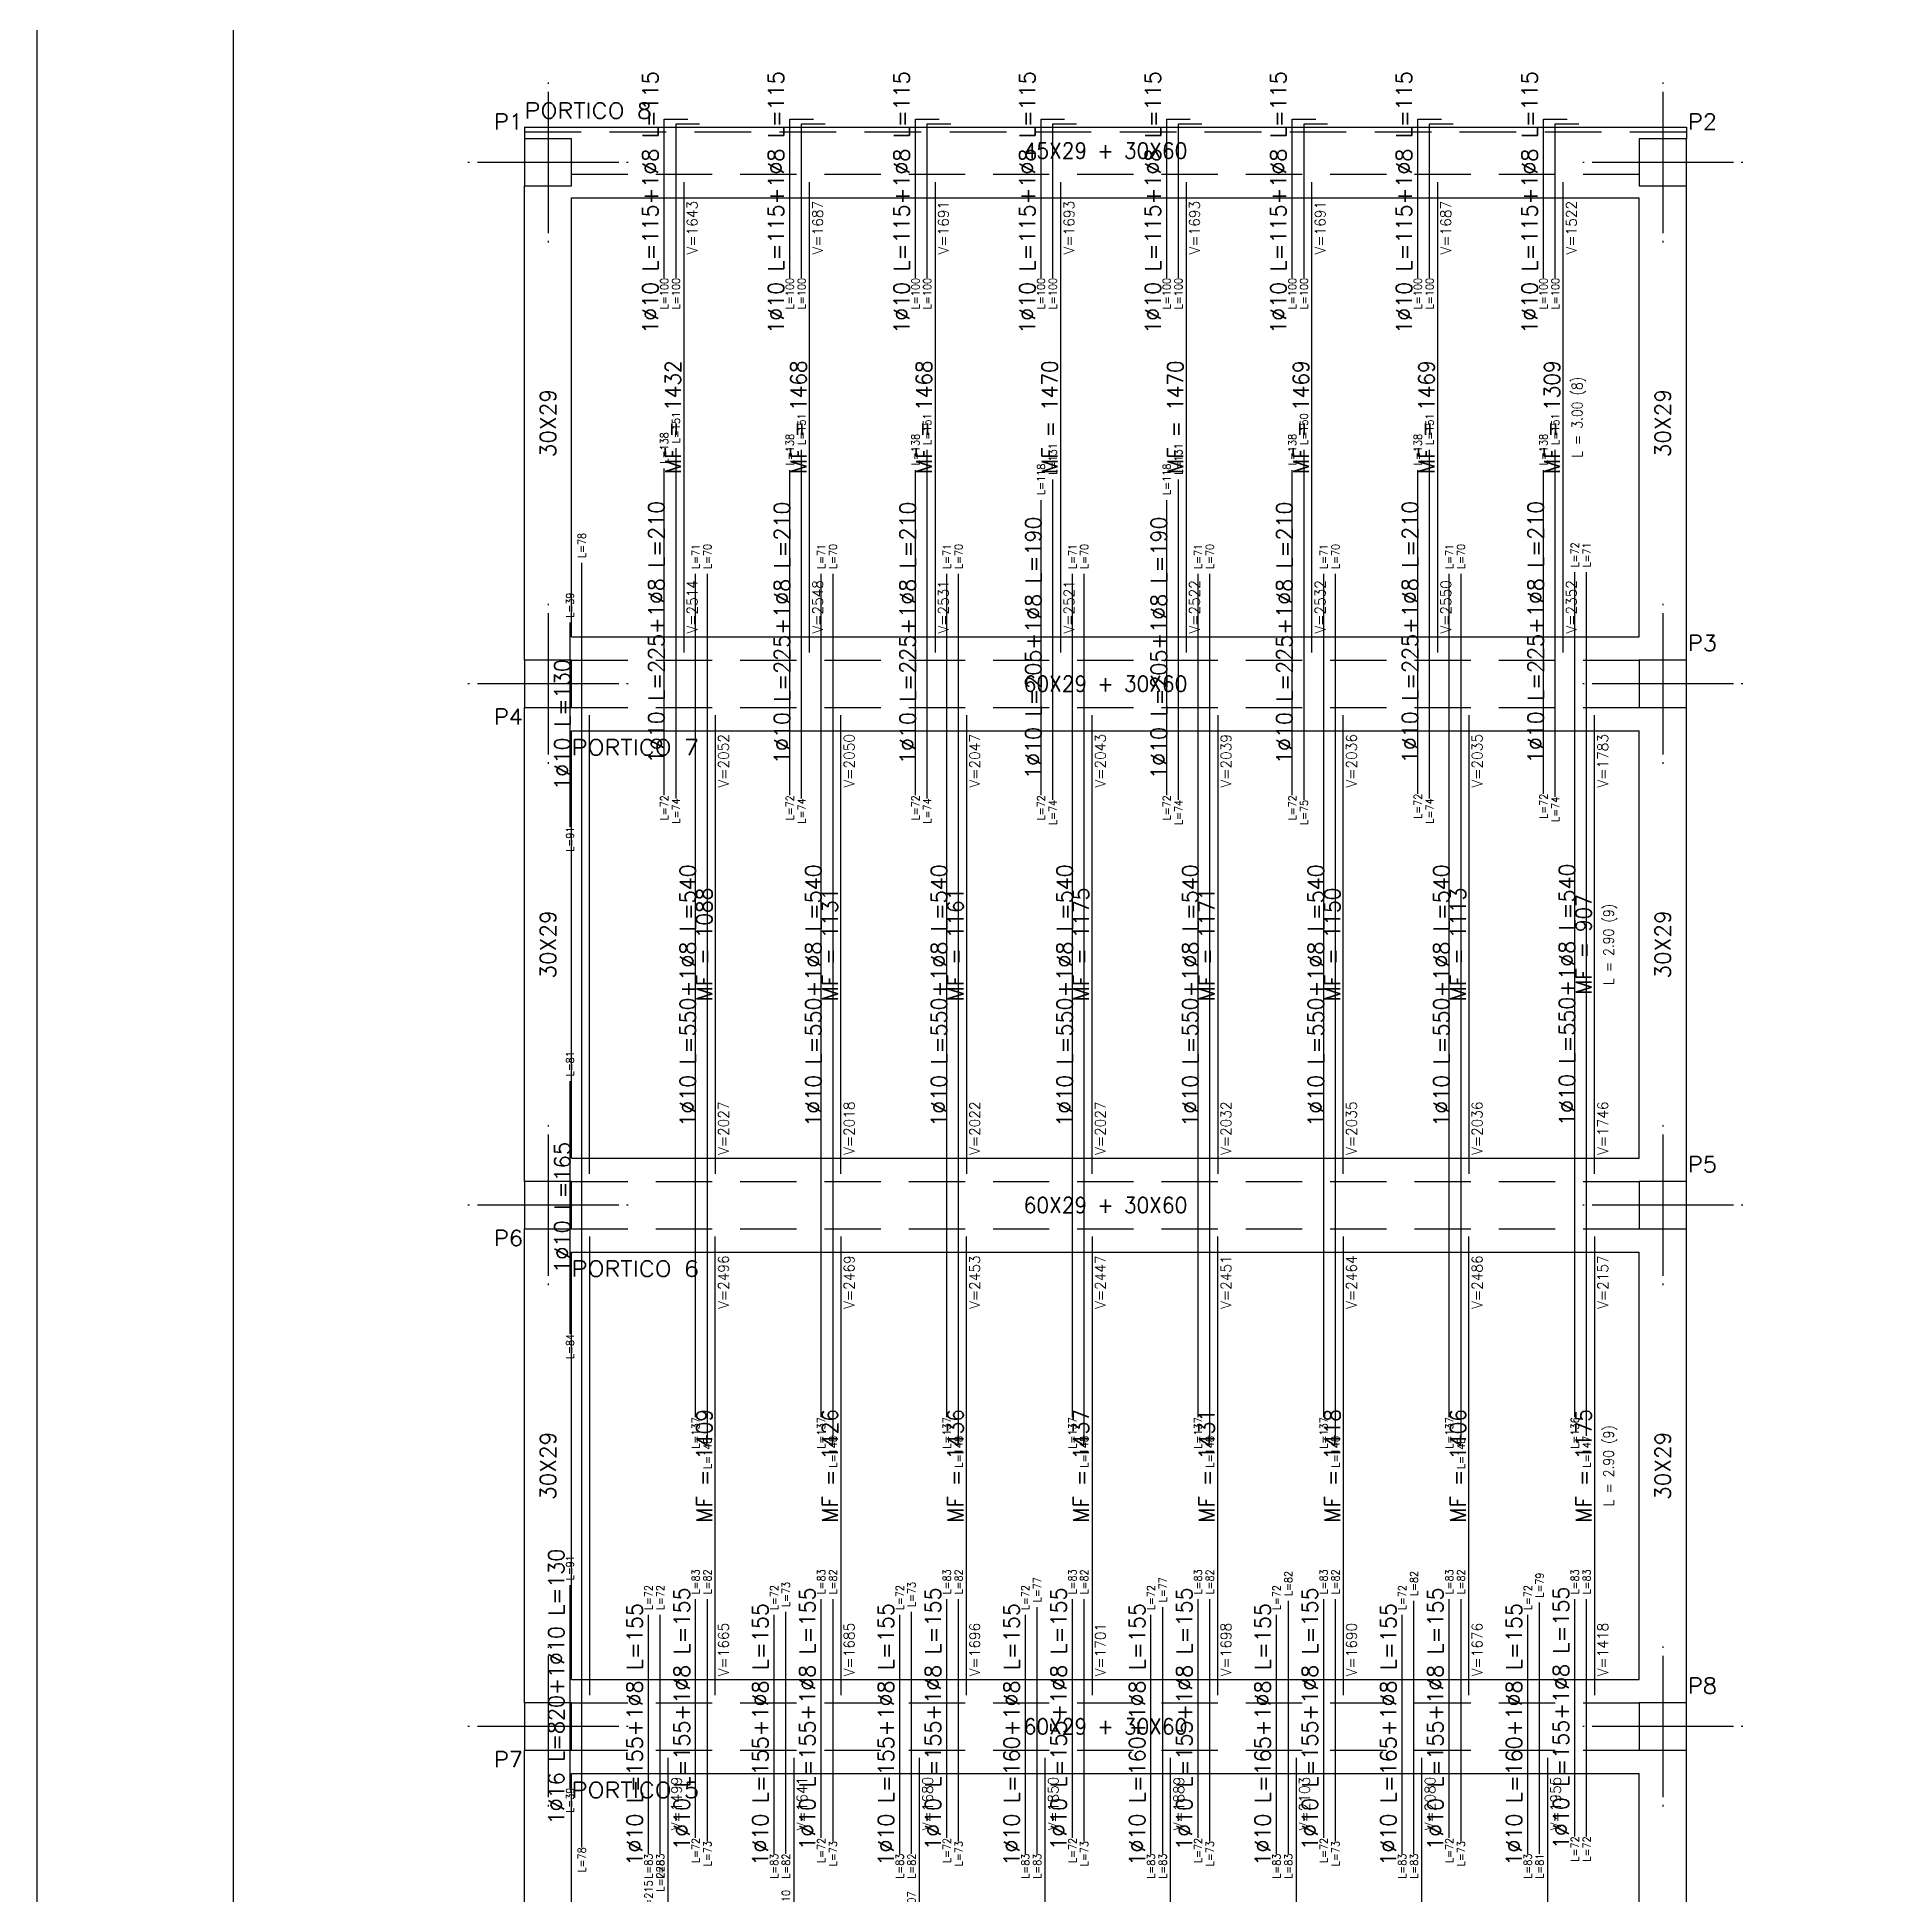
# Model space of a CAD drawing. Header units: millimetres. Extents: x 709.5 to 769, y 350.8 to 392.8.
# Drawn here: x 709.51 to 721.33, y 369.83 to 381.66 of the extents above; entities that cross this region are included whole.
import ezdxf
from ezdxf.enums import TextEntityAlignment as Align

# ---------------------------------------------------------------- set-up
doc = ezdxf.new("R2010")
doc.units = ezdxf.units.MM
doc.linetypes.add('CYPELINEA', pattern=[0])
for name, color, linetype in [('015', 1, 'Continuous'), ('07', 6, 'Continuous'), ('PA_NERV_UNI', 7, 'CYPELINEA'), ('PILAR_EJES', 1, 'CYPELINEA'), ('PILAR_RECT', 2, 'CYPELINEA'), ('PILAR_REF', 3, 'CYPELINEA'), ('UNI_BARRAS', 5, 'CYPELINEA'), ('UNI_CORTANTES', 3, 'CYPELINEA'), ('UNI_DIAM', 3, 'CYPELINEA'), ('UNI_LEXT', 3, 'CYPELINEA'), ('UNI_LONGIT', 3, 'CYPELINEA'), ('UNI_MOMENTOS', 3, 'CYPELINEA'), ('VIG_DIMEN', 3, 'CYPELINEA'), ('VIG_INT_DESC', 6, 'CYPELINEA'), ('VIG_REF_PORTICOS', 3, 'CYPELINEA'), ('VIGAS', 5, 'CYPELINEA')]:
    doc.layers.add(name, color=color, linetype=linetype)
doc.styles.get("Standard").update_dxf_attribs({"font": 'romans.shx'})

# ---------------------------------------------------------------- blocks, each defined once
blk = doc.blocks.new('A0H')
at = {"layer": '015'}
blk.add_lwpolyline([(-1179, -10), (-1179, 831), (10, 831), (10, -10)], close=True, dxfattribs=at)
at = {"layer": '07'}
blk.add_lwpolyline([(-1154, 0), (-1154, 821), (0, 821), (0, 0)], close=True, dxfattribs=at)

msp = doc.modelspace()

# ---------------------------------------------------------------- linework, layer by layer
at = {"layer": 'PA_NERV_UNI'}
for p, q in [((713.631, 380.736), (713.631, 377.741)), ((714.431, 377.741), (714.431, 380.736)), ((715.231, 380.736), (715.231, 377.741)), ((716.031, 377.741), (716.031, 380.736)), ((716.831, 380.736), (716.831, 377.741)), ((717.631, 377.741), (717.631, 380.736)), ((718.431, 380.736), (718.431, 377.741)), ((719.231, 377.741), (719.231, 380.736)), ((713.031, 374.421), (713.031, 377.341)), ((713.831, 377.341), (713.831, 374.421)), ((714.631, 374.421), (714.631, 377.341)), ((715.431, 377.341), (715.431, 374.421)), ((716.231, 374.421), (716.231, 377.341)), ((717.031, 377.341), (717.031, 374.421)), ((717.831, 374.421), (717.831, 377.341)), ((718.631, 377.341), (718.631, 374.421)), ((719.431, 374.421), (719.431, 377.341)), ((713.031, 374.021), (713.031, 371.101)), ((713.831, 371.101), (713.831, 374.021)), ((714.631, 374.021), (714.631, 371.101)), ((715.431, 371.101), (715.431, 374.021)), ((716.231, 374.021), (716.231, 371.101)), ((717.031, 371.101), (717.031, 374.021)), ((717.831, 374.021), (717.831, 371.101)), ((718.631, 371.101), (718.631, 374.021)), ((719.431, 374.021), (719.431, 371.101)), ((713.531, 367.748), (713.531, 370.701)), ((714.331, 370.701), (714.331, 367.748)), ((715.131, 367.748), (715.131, 370.701)), ((715.931, 370.701), (715.931, 367.748)), ((716.731, 367.748), (716.731, 370.701)), ((717.531, 370.701), (717.531, 367.748)), ((718.331, 367.748), (718.331, 370.701)), ((719.131, 370.701), (719.131, 367.748))]:
    msp.add_line(p, q, dxfattribs=at)
at = {"layer": 'PILAR_EJES'}
for p, q in [((712.766, 381.371), (712.766, 381.361)), ((712.766, 381.311), (712.766, 380.411)), ((719.866, 381.371), (719.866, 381.361)), ((719.866, 381.311), (719.866, 380.411)), ((712.266, 380.861), (712.256, 380.861)), ((713.216, 380.861), (712.316, 380.861)), ((713.276, 380.861), (713.266, 380.861)), ((719.366, 380.861), (719.356, 380.861)), ((720.316, 380.861), (719.416, 380.861)), ((720.376, 380.861), (720.366, 380.861)), ((712.766, 380.361), (712.766, 380.351)), ((719.866, 380.361), (719.866, 380.351)), ((712.766, 378.051), (712.766, 378.041)), ((712.766, 377.991), (712.766, 377.091)), ((719.866, 378.051), (719.866, 378.041)), ((719.866, 377.991), (719.866, 377.091)), ((712.266, 377.541), (712.256, 377.541)), ((713.216, 377.541), (712.316, 377.541)), ((713.276, 377.541), (713.266, 377.541)), ((719.366, 377.541), (719.356, 377.541)), ((720.316, 377.541), (719.416, 377.541)), ((720.376, 377.541), (720.366, 377.541)), ((712.766, 377.041), (712.766, 377.031)), ((719.866, 377.041), (719.866, 377.031)), ((712.766, 374.731), (712.766, 374.721)), ((712.766, 374.671), (712.766, 373.771)), ((719.866, 374.731), (719.866, 374.721)), ((719.866, 374.671), (719.866, 373.771)), ((712.266, 374.221), (712.256, 374.221)), ((713.216, 374.221), (712.316, 374.221)), ((713.276, 374.221), (713.266, 374.221)), ((719.366, 374.221), (719.356, 374.221)), ((720.316, 374.221), (719.416, 374.221)), ((720.376, 374.221), (720.366, 374.221)), ((712.766, 373.721), (712.766, 373.711)), ((719.866, 373.721), (719.866, 373.711)), ((712.766, 371.411), (712.766, 371.401)), ((712.766, 371.351), (712.766, 370.451)), ((719.866, 371.411), (719.866, 371.401)), ((719.866, 371.351), (719.866, 370.451)), ((712.266, 370.901), (712.256, 370.901)), ((713.216, 370.901), (712.316, 370.901)), ((713.276, 370.901), (713.266, 370.901)), ((719.366, 370.901), (719.356, 370.901)), ((720.316, 370.901), (719.416, 370.901)), ((720.376, 370.901), (720.366, 370.901)), ((712.766, 370.401), (712.766, 370.391)), ((719.866, 370.401), (719.866, 370.391))]:
    msp.add_line(p, q, dxfattribs=at)
at = {"layer": 'PILAR_RECT'}
for p, q in [((712.916, 381.011), (712.616, 381.011)), ((712.616, 381.011), (712.616, 380.711)), ((712.916, 380.711), (712.916, 381.011)), ((720.016, 381.011), (719.716, 381.011)), ((719.716, 381.011), (719.716, 380.711)), ((720.016, 380.711), (720.016, 381.011)), ((712.616, 380.711), (712.916, 380.711)), ((719.716, 380.711), (720.016, 380.711)), ((712.916, 377.691), (712.616, 377.691)), ((712.616, 377.691), (712.616, 377.391)), ((712.916, 377.391), (712.916, 377.691)), ((720.016, 377.691), (719.716, 377.691)), ((719.716, 377.691), (719.716, 377.391)), ((720.016, 377.391), (720.016, 377.691)), ((712.616, 377.391), (712.916, 377.391)), ((719.716, 377.391), (720.016, 377.391)), ((712.916, 374.371), (712.616, 374.371)), ((712.616, 374.371), (712.616, 374.071)), ((712.916, 374.071), (712.916, 374.371)), ((720.016, 374.371), (719.716, 374.371)), ((719.716, 374.371), (719.716, 374.071)), ((720.016, 374.071), (720.016, 374.371)), ((712.616, 374.071), (712.916, 374.071)), ((719.716, 374.071), (720.016, 374.071)), ((712.616, 371.051), (712.616, 370.751)), ((712.916, 371.051), (712.616, 371.051)), ((712.916, 370.751), (712.916, 371.051)), ((719.716, 371.051), (719.716, 370.751)), ((720.016, 371.051), (719.716, 371.051)), ((720.016, 370.751), (720.016, 371.051)), ((712.616, 370.751), (712.916, 370.751)), ((719.716, 370.751), (720.016, 370.751))]:
    msp.add_line(p, q, dxfattribs=at)
at = {"layer": 'UNI_BARRAS'}
for p, q in [((713.506, 380.126), (713.506, 381.136)), ((713.506, 381.136), (713.656, 381.136)), ((713.581, 380.126), (713.581, 381.106)), ((713.581, 381.106), (713.731, 381.106)), ((714.306, 380.126), (714.306, 381.136)), ((714.306, 381.136), (714.456, 381.136)), ((714.381, 381.106), (714.531, 381.106)), ((714.381, 380.126), (714.381, 381.106)), ((715.106, 380.126), (715.106, 381.136)), ((715.106, 381.136), (715.256, 381.136)), ((715.181, 380.126), (715.181, 381.106)), ((715.181, 381.106), (715.331, 381.106)), ((715.906, 380.126), (715.906, 381.136)), ((715.906, 381.136), (716.056, 381.136)), ((715.981, 380.126), (715.981, 381.106)), ((715.981, 381.106), (716.131, 381.106)), ((716.706, 381.136), (716.856, 381.136)), ((716.706, 380.126), (716.706, 381.136)), ((716.781, 381.106), (716.931, 381.106)), ((716.781, 380.126), (716.781, 381.106)), ((717.506, 380.126), (717.506, 381.136)), ((717.506, 381.136), (717.656, 381.136)), ((717.581, 380.126), (717.581, 381.106)), ((717.581, 381.106), (717.731, 381.106)), ((718.306, 380.126), (718.306, 381.136)), ((718.306, 381.136), (718.456, 381.136)), ((718.381, 380.126), (718.381, 381.106)), ((718.381, 381.106), (718.531, 381.106)), ((719.106, 381.136), (719.256, 381.136)), ((719.106, 380.126), (719.106, 381.136)), ((719.181, 380.126), (719.181, 381.106)), ((719.181, 381.106), (719.331, 381.106)), ((713.581, 376.811), (713.581, 379.041)), ((714.381, 376.811), (714.381, 379.031)), ((715.181, 376.811), (715.181, 379.031)), ((717.581, 376.801), (717.581, 379.031)), ((718.381, 376.811), (718.381, 379.031)), ((719.181, 376.821), (719.181, 379.031)), ((713.506, 376.831), (713.506, 378.911)), ((714.306, 376.831), (714.306, 378.901)), ((715.106, 376.831), (715.106, 378.901)), ((715.981, 376.801), (715.981, 378.841)), ((716.781, 376.801), (716.781, 378.841)), ((717.506, 376.831), (717.506, 378.901)), ((718.306, 376.841), (718.306, 378.901)), ((719.106, 376.841), (719.106, 378.901)), ((715.906, 376.831), (715.906, 378.711)), ((716.706, 376.831), (716.706, 378.711)), ((712.981, 370.131), (712.981, 378.311)), ((713.706, 372.871), (713.706, 378.241)), ((713.781, 372.741), (713.781, 378.241)), ((714.506, 372.871), (714.506, 378.241)), ((714.581, 372.751), (714.581, 378.241)), ((715.306, 372.871), (715.306, 378.241)), ((715.381, 372.751), (715.381, 378.241)), ((716.106, 372.871), (716.106, 378.241)), ((716.181, 372.751), (716.181, 378.241)), ((716.906, 372.871), (716.906, 378.241)), ((716.981, 372.751), (716.981, 378.241)), ((717.706, 372.871), (717.706, 378.241)), ((717.781, 372.751), (717.781, 378.241)), ((718.506, 372.871), (718.506, 378.241)), ((718.581, 372.741), (718.581, 378.241)), ((719.306, 372.871), (719.306, 378.251)), ((719.381, 372.751), (719.381, 378.251)), ((712.906, 376.631), (712.906, 377.931)), ((712.906, 373.401), (712.906, 375.011)), ((712.906, 370.511), (712.906, 371.801)), ((713.706, 370.191), (713.706, 371.711)), ((713.781, 370.171), (713.781, 371.711)), ((714.506, 370.191), (714.506, 371.711)), ((714.581, 370.171), (714.581, 371.711)), ((715.306, 370.191), (715.306, 371.711)), ((715.381, 370.171), (715.381, 371.711)), ((716.106, 370.191), (716.106, 371.711)), ((716.181, 370.171), (716.181, 371.711)), ((716.906, 370.191), (716.906, 371.711)), ((716.981, 370.171), (716.981, 371.711)), ((717.481, 370.091), (717.481, 371.701)), ((717.706, 370.191), (717.706, 371.711)), ((717.781, 370.171), (717.781, 371.711)), ((718.281, 370.091), (718.281, 371.701)), ((718.506, 370.191), (718.506, 371.711)), ((718.581, 370.171), (718.581, 371.711)), ((719.306, 370.201), (719.306, 371.711)), ((719.381, 370.201), (719.381, 371.711)), ((713.406, 370.091), (713.406, 371.611)), ((713.481, 370.091), (713.481, 371.611)), ((714.206, 370.091), (714.206, 371.611)), ((714.281, 370.091), (714.281, 371.631)), ((715.006, 370.091), (715.006, 371.611)), ((715.081, 370.091), (715.081, 371.631)), ((715.806, 370.091), (715.806, 371.611)), ((715.881, 370.091), (715.881, 371.661)), ((716.606, 370.091), (716.606, 371.611)), ((716.681, 370.091), (716.681, 371.661)), ((717.406, 370.091), (717.406, 371.611)), ((718.206, 370.091), (718.206, 371.611)), ((719.006, 370.091), (719.006, 371.611)), ((719.081, 370.091), (719.081, 371.691))]:
    msp.add_line(p, q, dxfattribs=at)
at = {"layer": 'VIG_INT_DESC'}
for p, q in [((712.616, 381.056), (712.977, 381.056)), ((713.158, 381.056), (713.519, 381.056)), ((713.699, 381.056), (714.06, 381.056)), ((714.241, 381.056), (714.602, 381.056)), ((714.782, 381.056), (715.143, 381.056)), ((715.324, 381.056), (715.685, 381.056)), ((715.865, 381.056), (716.226, 381.056)), ((716.407, 381.056), (716.768, 381.056)), ((716.948, 381.056), (717.309, 381.056)), ((717.49, 381.056), (717.85, 381.056)), ((718.031, 381.056), (718.392, 381.056)), ((718.572, 381.056), (718.933, 381.056)), ((719.114, 381.056), (719.475, 381.056)), ((719.655, 381.056), (720.016, 381.056)), ((712.916, 380.786), (713.274, 380.786)), ((713.453, 380.786), (713.811, 380.786)), ((713.99, 380.786), (714.348, 380.786)), ((714.527, 380.786), (714.885, 380.786)), ((715.064, 380.786), (715.422, 380.786)), ((715.601, 380.786), (715.958, 380.786)), ((716.137, 380.786), (716.495, 380.786)), ((716.674, 380.786), (717.032, 380.786)), ((717.211, 380.786), (717.569, 380.786)), ((717.748, 380.786), (718.106, 380.786)), ((718.285, 380.786), (718.643, 380.786)), ((718.822, 380.786), (719.18, 380.786)), ((719.358, 380.786), (719.716, 380.786)), ((712.916, 377.691), (713.274, 377.691)), ((713.453, 377.691), (713.811, 377.691)), ((713.99, 377.691), (714.348, 377.691)), ((714.527, 377.691), (714.885, 377.691)), ((715.064, 377.691), (715.422, 377.691)), ((715.601, 377.691), (715.958, 377.691)), ((716.137, 377.691), (716.495, 377.691)), ((716.674, 377.691), (717.032, 377.691)), ((717.211, 377.691), (717.569, 377.691)), ((717.748, 377.691), (718.106, 377.691)), ((718.285, 377.691), (718.643, 377.691)), ((718.822, 377.691), (719.18, 377.691)), ((719.358, 377.691), (719.716, 377.691)), ((712.916, 377.391), (713.274, 377.391)), ((713.453, 377.391), (713.811, 377.391)), ((713.99, 377.391), (714.348, 377.391)), ((714.527, 377.391), (714.885, 377.391)), ((715.064, 377.391), (715.422, 377.391)), ((715.601, 377.391), (715.958, 377.391)), ((716.137, 377.391), (716.495, 377.391)), ((716.674, 377.391), (717.032, 377.391)), ((717.211, 377.391), (717.569, 377.391)), ((717.748, 377.391), (718.106, 377.391)), ((718.285, 377.391), (718.643, 377.391)), ((718.822, 377.391), (719.18, 377.391)), ((719.358, 377.391), (719.716, 377.391)), ((712.916, 374.371), (713.274, 374.371)), ((713.453, 374.371), (713.811, 374.371)), ((713.99, 374.371), (714.348, 374.371)), ((714.527, 374.371), (714.885, 374.371)), ((715.064, 374.371), (715.422, 374.371)), ((715.601, 374.371), (715.958, 374.371)), ((716.137, 374.371), (716.495, 374.371)), ((716.674, 374.371), (717.032, 374.371)), ((717.211, 374.371), (717.569, 374.371)), ((717.748, 374.371), (718.106, 374.371)), ((718.285, 374.371), (718.643, 374.371)), ((718.822, 374.371), (719.18, 374.371)), ((719.358, 374.371), (719.716, 374.371)), ((712.916, 374.071), (713.274, 374.071)), ((713.453, 374.071), (713.811, 374.071)), ((713.99, 374.071), (714.348, 374.071)), ((714.527, 374.071), (714.885, 374.071)), ((715.064, 374.071), (715.422, 374.071)), ((715.601, 374.071), (715.958, 374.071)), ((716.137, 374.071), (716.495, 374.071)), ((716.674, 374.071), (717.032, 374.071)), ((717.211, 374.071), (717.569, 374.071)), ((717.748, 374.071), (718.106, 374.071)), ((718.285, 374.071), (718.643, 374.071)), ((718.822, 374.071), (719.18, 374.071)), ((719.358, 374.071), (719.716, 374.071)), ((712.916, 371.051), (713.274, 371.051)), ((713.453, 371.051), (713.811, 371.051)), ((713.99, 371.051), (714.348, 371.051)), ((714.527, 371.051), (714.885, 371.051)), ((715.064, 371.051), (715.422, 371.051)), ((715.601, 371.051), (715.958, 371.051)), ((716.137, 371.051), (716.495, 371.051)), ((716.674, 371.051), (717.032, 371.051)), ((717.211, 371.051), (717.569, 371.051)), ((717.748, 371.051), (718.106, 371.051)), ((718.285, 371.051), (718.643, 371.051)), ((718.822, 371.051), (719.18, 371.051)), ((719.358, 371.051), (719.716, 371.051)), ((712.916, 370.751), (713.274, 370.751)), ((713.453, 370.751), (713.811, 370.751)), ((713.99, 370.751), (714.348, 370.751)), ((714.527, 370.751), (714.885, 370.751)), ((715.064, 370.751), (715.422, 370.751)), ((715.601, 370.751), (715.958, 370.751)), ((716.137, 370.751), (716.495, 370.751)), ((716.674, 370.751), (717.032, 370.751)), ((717.211, 370.751), (717.569, 370.751)), ((717.748, 370.751), (718.106, 370.751)), ((718.285, 370.751), (718.643, 370.751)), ((718.822, 370.751), (719.18, 370.751)), ((719.358, 370.751), (719.716, 370.751))]:
    msp.add_line(p, q, dxfattribs=at)
at = {"layer": 'VIGAS'}
for p, q in [((712.616, 381.086), (720.016, 381.086)), ((712.616, 381.086), (712.616, 381.011)), ((720.016, 381.086), (720.016, 381.011)), ((712.616, 377.691), (712.616, 380.711)), ((720.016, 377.691), (720.016, 380.711)), ((712.916, 380.636), (719.716, 380.636)), ((712.916, 377.841), (712.916, 380.636)), ((719.716, 377.841), (719.716, 380.636)), ((712.916, 377.841), (719.716, 377.841)), ((712.616, 374.371), (712.616, 377.391)), ((720.016, 374.371), (720.016, 377.391)), ((712.916, 374.521), (712.916, 377.241)), ((712.916, 377.241), (719.716, 377.241)), ((719.716, 374.521), (719.716, 377.241)), ((712.916, 374.521), (719.716, 374.521)), ((712.616, 371.051), (712.616, 374.071)), ((720.016, 371.051), (720.016, 374.071)), ((712.916, 373.921), (719.716, 373.921)), ((712.916, 371.201), (712.916, 373.921)), ((719.716, 371.201), (719.716, 373.921)), ((712.916, 371.201), (719.716, 371.201)), ((712.616, 367.698), (712.616, 370.751)), ((720.016, 367.698), (720.016, 370.751)), ((712.916, 367.848), (712.916, 370.601)), ((712.916, 370.601), (719.716, 370.601)), ((719.716, 367.848), (719.716, 370.601))]:
    msp.add_line(p, q, dxfattribs=at)

# ---------------------------------------------------------------- block references
at = {"linetype": 'Continuous', "xscale": 0.05000000000001137, "yscale": 0.05000000000001137, "zscale": 0.05}
msp.add_blockref('A0H', (768.462, 351.284), dxfattribs=at)

# ---------------------------------------------------------------- texts
at = {"layer": 'PILAR_REF'}
for s, width, p, p2 in [('P1', 1.210781, (712.422, 381.071), (712.606, 381.071)), ('P2', 1.019605, (720.026, 381.071), (720.211, 381.071)), ('P3', 1.019605, (720.026, 377.751), (720.211, 377.751)), ('P4', 0.993462, (712.422, 377.281), (712.606, 377.281)), ('P5', 1.019605, (720.026, 374.431), (720.211, 374.431)), ('P6', 1.019605, (712.422, 373.961), (712.606, 373.961)), ('P8', 1.019605, (720.026, 371.111), (720.211, 371.111)), ('P7', 1.019605, (712.422, 370.641), (712.606, 370.641))]:
    msp.add_text(s, height=0.1, dxfattribs=dict(at, width=width)).set_placement(p, p2, align=Align.FIT)
at = {"layer": 'UNI_CORTANTES'}
for s, width, p, p2 in [('V=1643', 0.886647, (713.717, 380.275), (713.717, 380.616)), ('V=1687', 0.886647, (714.517, 380.275), (714.517, 380.616)), ('V=1691', 0.932907, (715.317, 380.275), (715.317, 380.616)), ('V=1693', 0.886647, (716.117, 380.275), (716.117, 380.616)), ('V=1693', 0.886647, (716.917, 380.275), (716.917, 380.616)), ('V=1691', 0.932907, (717.717, 380.275), (717.717, 380.616)), ('V=1687', 0.886647, (718.517, 380.275), (718.517, 380.616)), ('V=1522', 0.886647, (719.317, 380.275), (719.317, 380.616)), ('V=2514', 0.87938, (713.717, 377.861), (713.717, 378.201)), ('V=2548', 0.886647, (714.517, 377.861), (714.517, 378.201)), ('V=2531', 0.932907, (715.317, 377.861), (715.317, 378.201)), ('V=2521', 0.932907, (716.117, 377.861), (716.117, 378.201)), ('V=2522', 0.886647, (716.917, 377.861), (716.917, 378.201)), ('V=2532', 0.886647, (717.717, 377.861), (717.717, 378.201)), ('V=2550', 0.886647, (718.517, 377.861), (718.517, 378.201)), ('V=2352', 0.886647, (719.317, 377.861), (719.317, 378.201)), ('V=2052', 0.886647, (713.917, 376.88), (713.917, 377.221)), ('V=2050', 0.886647, (714.717, 376.88), (714.717, 377.221)), ('V=2047', 0.886647, (715.517, 376.88), (715.517, 377.221)), ('V=2043', 0.886647, (716.317, 376.88), (716.317, 377.221)), ('V=2039', 0.894036, (717.117, 376.88), (717.117, 377.221)), ('V=2036', 0.886647, (717.917, 376.88), (717.917, 377.221)), ('V=2035', 0.886647, (718.717, 376.88), (718.717, 377.221)), ('V=1783', 0.886647, (719.517, 376.88), (719.517, 377.221)), ('V=2027', 0.886647, (713.917, 374.541), (713.917, 374.881)), ('V=2018', 0.886647, (714.717, 374.541), (714.717, 374.881)), ('V=2022', 0.886647, (715.517, 374.541), (715.517, 374.881)), ('V=2027', 0.886647, (716.317, 374.541), (716.317, 374.881)), ('V=2032', 0.886647, (717.117, 374.541), (717.117, 374.881)), ('V=2035', 0.886647, (717.917, 374.541), (717.917, 374.881)), ('V=2036', 0.886647, (718.717, 374.541), (718.717, 374.881)), ('V=1746', 0.886647, (719.517, 374.541), (719.517, 374.881)), ('V=2496', 0.886647, (713.917, 373.56), (713.917, 373.901)), ('V=2469', 0.894036, (714.717, 373.56), (714.717, 373.901)), ('V=2453', 0.886647, (715.517, 373.56), (715.517, 373.901)), ('V=2447', 0.886647, (716.317, 373.56), (716.317, 373.901)), ('V=2451', 0.932907, (717.117, 373.56), (717.117, 373.901)), ('V=2464', 0.87938, (717.917, 373.56), (717.917, 373.901)), ('V=2486', 0.886647, (718.717, 373.56), (718.717, 373.901)), ('V=2157', 0.886647, (719.517, 373.56), (719.517, 373.901)), ('V=1665', 0.886647, (713.917, 371.221), (713.917, 371.561)), ('V=1685', 0.886647, (714.717, 371.221), (714.717, 371.561)), ('V=1696', 0.886647, (715.517, 371.221), (715.517, 371.561)), ('V=1701', 0.932907, (716.317, 371.221), (716.317, 371.561)), ('V=1698', 0.886647, (717.117, 371.221), (717.117, 371.561)), ('V=1690', 0.886647, (717.917, 371.221), (717.917, 371.561)), ('V=1676', 0.886647, (718.717, 371.221), (718.717, 371.561)), ('V=1418', 0.886647, (719.517, 371.221), (719.517, 371.561)), ('V=1499', 0.894036, (713.617, 370.24), (713.617, 370.581)), ('V=1641', 0.932907, (714.417, 370.24), (714.417, 370.581)), ('V=1680', 0.886647, (715.217, 370.24), (715.217, 370.581)), ('V=1850', 0.886647, (716.017, 370.24), (716.017, 370.581)), ('V=1889', 0.894036, (716.817, 370.24), (716.817, 370.581)), ('V=2103', 0.886647, (717.617, 370.24), (717.617, 370.581)), ('V=2080', 0.886647, (718.417, 370.24), (718.417, 370.581)), ('V=1955', 0.886647, (719.217, 370.24), (719.217, 370.581))]:
    msp.add_text(s, height=0.0667, rotation=90, dxfattribs=dict(at, width=width)).set_placement(p, p2, align=Align.FIT)
at = {"layer": 'UNI_DIAM'}
for s, width, p, p2 in [('1%%c10 L=115+1%%c8 L=115', 0.857971, (713.468, 379.77), (713.468, 381.441)), ('1%%c10 L=115+1%%c8 L=115', 0.857971, (714.268, 379.77), (714.268, 381.441)), ('1%%c10 L=115+1%%c8 L=115', 0.857971, (715.068, 379.77), (715.068, 381.441)), ('1%%c10 L=115+1%%c8 L=115', 0.857971, (715.868, 379.77), (715.868, 381.441)), ('1%%c10 L=115+1%%c8 L=115', 0.857971, (716.668, 379.77), (716.668, 381.441)), ('1%%c10 L=115+1%%c8 L=115', 0.857971, (717.468, 379.77), (717.468, 381.441)), ('1%%c10 L=115+1%%c8 L=115', 0.857971, (718.268, 379.77), (718.268, 381.441)), ('1%%c10 L=115+1%%c8 L=115', 0.857971, (719.068, 379.77), (719.068, 381.441)), ('1%%c10 L=225+1%%c8 L=210', 0.857971, (713.506, 377.035), (713.506, 378.706)), ('1%%c10 L=225+1%%c8 L=210', 0.857971, (714.306, 377.03), (714.306, 378.701)), ('1%%c10 L=225+1%%c8 L=210', 0.857971, (715.106, 377.03), (715.106, 378.701)), ('1%%c10 L=225+1%%c8 L=210', 0.857971, (717.506, 377.03), (717.506, 378.701)), ('1%%c10 L=225+1%%c8 L=210', 0.857971, (718.306, 377.035), (718.306, 378.706)), ('1%%c10 L=225+1%%c8 L=210', 0.857971, (719.106, 377.035), (719.106, 378.706)), ('1%%c10 L=205+1%%c8 L=190', 0.857971, (715.906, 376.935), (715.906, 378.606)), ('1%%c10 L=205+1%%c8 L=190', 0.857971, (716.706, 376.935), (716.706, 378.606)), ('1%%c10 L=130', 0.8757, (712.906, 376.864), (712.906, 377.698)), ('1%%c10 L=550+1%%c8 L=540', 0.857971, (713.706, 374.72), (713.706, 376.391)), ('1%%c10 L=550+1%%c8 L=540', 0.857971, (714.506, 374.72), (714.506, 376.391)), ('1%%c10 L=550+1%%c8 L=540', 0.857971, (715.306, 374.72), (715.306, 376.391)), ('1%%c10 L=550+1%%c8 L=540', 0.857971, (716.106, 374.72), (716.106, 376.391)), ('1%%c10 L=550+1%%c8 L=540', 0.857971, (716.906, 374.72), (716.906, 376.391)), ('1%%c10 L=550+1%%c8 L=540', 0.857971, (717.706, 374.72), (717.706, 376.391)), ('1%%c10 L=550+1%%c8 L=540', 0.857971, (718.506, 374.72), (718.506, 376.391)), ('1%%c10 L=550+1%%c8 L=540', 0.857971, (719.306, 374.725), (719.306, 376.396)), ('1%%c10 L=165', 0.8757, (712.906, 373.789), (712.906, 374.623)), ('1%%c16 L=820+1%%c10 L=130', 0.859091, (712.868, 370.278), (712.868, 372.033)), ('1%%c10 L=155+1%%c8 L=155', 0.857971, (713.668, 370.115), (713.668, 371.786)), ('1%%c10 L=155+1%%c8 L=155', 0.857971, (714.468, 370.115), (714.468, 371.786)), ('1%%c10 L=155+1%%c8 L=155', 0.857971, (715.268, 370.115), (715.268, 371.786)), ('1%%c10 L=155+1%%c8 L=155', 0.857971, (716.068, 370.115), (716.068, 371.786)), ('1%%c10 L=155+1%%c8 L=155', 0.857971, (716.868, 370.115), (716.868, 371.786)), ('1%%c10 L=155+1%%c8 L=155', 0.857971, (717.668, 370.115), (717.668, 371.786)), ('1%%c10 L=155+1%%c8 L=155', 0.857971, (718.468, 370.115), (718.468, 371.786)), ('1%%c10 L=155+1%%c8 L=155', 0.857971, (719.268, 370.12), (719.268, 371.791)), ('1%%c10 L=155+1%%c8 L=155', 0.857971, (713.368, 370.015), (713.368, 371.686)), ('1%%c10 L=155+1%%c8 L=155', 0.857971, (714.168, 370.015), (714.168, 371.686)), ('1%%c10 L=155+1%%c8 L=155', 0.857971, (714.968, 370.015), (714.968, 371.686)), ('1%%c10 L=160+1%%c8 L=155', 0.857971, (715.768, 370.015), (715.768, 371.686)), ('1%%c10 L=160+1%%c8 L=155', 0.857971, (716.568, 370.015), (716.568, 371.686)), ('1%%c10 L=165+1%%c8 L=155', 0.857971, (717.368, 370.015), (717.368, 371.686)), ('1%%c10 L=165+1%%c8 L=155', 0.857971, (718.168, 370.015), (718.168, 371.686)), ('1%%c10 L=160+1%%c8 L=155', 0.857971, (718.968, 370.015), (718.968, 371.686))]:
    msp.add_text(s, height=0.1, rotation=90, dxfattribs=dict(at, width=width)).set_placement(p, p2, align=Align.FIT)
at = {"layer": 'UNI_LEXT'}
for s, width, p, p2 in [(' L=100', 0.807025, (713.531, 379.893), (713.531, 380.126)), (' L=100', 0.807025, (713.606, 379.893), (713.606, 380.126)), (' L=100', 0.807025, (714.331, 379.893), (714.331, 380.126)), (' L=100', 0.807025, (714.406, 379.893), (714.406, 380.126)), (' L=100', 0.807025, (715.131, 379.893), (715.131, 380.126)), (' L=100', 0.807025, (715.206, 379.893), (715.206, 380.126)), (' L=100', 0.807025, (715.931, 379.893), (715.931, 380.126)), (' L=100', 0.807025, (716.006, 379.893), (716.006, 380.126)), (' L=100', 0.807025, (716.731, 379.893), (716.731, 380.126)), (' L=100', 0.807025, (716.806, 379.893), (716.806, 380.126)), (' L=100', 0.807025, (717.531, 379.893), (717.531, 380.126)), (' L=100', 0.807025, (717.606, 379.893), (717.606, 380.126)), (' L=100', 0.807025, (718.331, 379.893), (718.331, 380.126)), (' L=100', 0.807025, (718.406, 379.893), (718.406, 380.126)), (' L=100', 0.807025, (719.131, 379.893), (719.131, 380.126)), (' L=100', 0.807025, (719.206, 379.893), (719.206, 380.126)), (' L=151', 0.84913, (713.606, 379.041), (713.606, 379.273)), (' L=151', 0.84913, (714.406, 379.031), (714.406, 379.263)), (' L=151', 0.84913, (715.206, 379.031), (715.206, 379.263)), (' L=150', 0.807025, (717.606, 379.031), (717.606, 379.263)), (' L=151', 0.84913, (718.406, 379.031), (718.406, 379.263)), (' L=151', 0.84913, (719.206, 379.031), (719.206, 379.263)), (' L=138', 0.807025, (713.531, 378.911), (713.531, 379.143)), (' L=138', 0.807025, (714.331, 378.901), (714.331, 379.133)), (' L=138', 0.807025, (715.131, 378.901), (715.131, 379.133)), (' L=131', 0.84913, (716.006, 378.841), (716.006, 379.073)), (' L=131', 0.84913, (716.806, 378.841), (716.806, 379.073)), (' L=138', 0.807025, (717.531, 378.901), (717.531, 379.133)), (' L=138', 0.807025, (718.331, 378.901), (718.331, 379.133)), (' L=138', 0.807025, (719.131, 378.901), (719.131, 379.133)), (' L=118', 0.807025, (715.931, 378.711), (715.931, 378.943)), (' L=118', 0.807025, (716.731, 378.711), (716.731, 378.943)), (' L=78', 0.792178, (713.006, 378.311), (713.006, 378.501)), (' L=71', 0.842211, (713.731, 378.241), (713.731, 378.431)), (' L=70', 0.792178, (713.806, 378.241), (713.806, 378.431)), (' L=71', 0.842211, (714.531, 378.241), (714.531, 378.431)), (' L=70', 0.792178, (714.606, 378.241), (714.606, 378.431)), (' L=71', 0.842211, (715.331, 378.241), (715.331, 378.431)), (' L=70', 0.792178, (715.406, 378.241), (715.406, 378.431)), (' L=71', 0.842211, (716.131, 378.241), (716.131, 378.431)), (' L=70', 0.792178, (716.206, 378.241), (716.206, 378.431)), (' L=71', 0.842211, (716.931, 378.241), (716.931, 378.431)), (' L=70', 0.792178, (717.006, 378.241), (717.006, 378.431)), (' L=71', 0.842211, (717.731, 378.241), (717.731, 378.431)), (' L=70', 0.792178, (717.806, 378.241), (717.806, 378.431)), (' L=71', 0.842211, (718.531, 378.241), (718.531, 378.431)), (' L=70', 0.792178, (718.606, 378.241), (718.606, 378.431)), (' L=72', 0.792178, (719.331, 378.251), (719.331, 378.441)), (' L=71', 0.842211, (719.406, 378.251), (719.406, 378.441)), (' L=39', 0.8001, (712.931, 377.931), (712.931, 378.121)), (' L=72', 0.792178, (713.531, 376.64), (713.531, 376.831)), (' L=74', 0.784412, (713.606, 376.62), (713.606, 376.811)), (' L=72', 0.792178, (714.331, 376.64), (714.331, 376.831)), (' L=74', 0.784412, (714.406, 376.62), (714.406, 376.811)), (' L=72', 0.792178, (715.131, 376.64), (715.131, 376.831)), (' L=74', 0.784412, (715.206, 376.62), (715.206, 376.811)), (' L=72', 0.792178, (715.931, 376.64), (715.931, 376.831)), (' L=74', 0.784412, (716.006, 376.61), (716.006, 376.801)), (' L=72', 0.792178, (716.731, 376.64), (716.731, 376.831)), (' L=74', 0.784412, (716.806, 376.61), (716.806, 376.801)), (' L=72', 0.792178, (717.531, 376.64), (717.531, 376.831)), (' L=75', 0.792178, (717.606, 376.61), (717.606, 376.801)), (' L=72', 0.792178, (718.331, 376.65), (718.331, 376.841)), (' L=74', 0.784412, (718.406, 376.62), (718.406, 376.811)), (' L=72', 0.792178, (719.131, 376.65), (719.131, 376.841)), (' L=74', 0.784412, (719.206, 376.63), (719.206, 376.821)), (' L=91', 0.842211, (712.931, 376.44), (712.931, 376.631)), (' L=81', 0.842211, (712.931, 375.011), (712.931, 375.201)), (' L=84', 0.784412, (712.931, 373.21), (712.931, 373.401)), (' L=137', 0.807025, (713.731, 372.638), (713.731, 372.871)), (' L=137', 0.807025, (714.531, 372.638), (714.531, 372.871)), (' L=137', 0.807025, (715.331, 372.638), (715.331, 372.871)), (' L=137', 0.807025, (716.131, 372.638), (716.131, 372.871)), (' L=137', 0.807025, (716.931, 372.638), (716.931, 372.871)), (' L=137', 0.807025, (717.731, 372.638), (717.731, 372.871)), (' L=137', 0.807025, (718.531, 372.638), (718.531, 372.871)), (' L=136', 0.807025, (719.331, 372.638), (719.331, 372.871)), (' L=148', 0.807025, (713.806, 372.508), (713.806, 372.741)), (' L=148', 0.807025, (714.606, 372.518), (714.606, 372.751)), (' L=148', 0.807025, (715.406, 372.518), (715.406, 372.751)), (' L=148', 0.807025, (716.206, 372.518), (716.206, 372.751)), (' L=148', 0.807025, (717.006, 372.518), (717.006, 372.751)), (' L=148', 0.807025, (717.806, 372.518), (717.806, 372.751)), (' L=148', 0.807025, (718.606, 372.508), (718.606, 372.741)), (' L=147', 0.807025, (719.406, 372.518), (719.406, 372.751)), (' L=91', 0.842211, (712.931, 371.801), (712.931, 371.991)), (' L=83', 0.792178, (713.731, 371.711), (713.731, 371.901)), (' L=82', 0.792178, (713.806, 371.711), (713.806, 371.901)), (' L=83', 0.792178, (714.531, 371.711), (714.531, 371.901)), (' L=82', 0.792178, (714.606, 371.711), (714.606, 371.901)), (' L=83', 0.792178, (715.331, 371.711), (715.331, 371.901)), (' L=82', 0.792178, (715.406, 371.711), (715.406, 371.901)), (' L=77', 0.792178, (715.906, 371.661), (715.906, 371.851)), (' L=83', 0.792178, (716.131, 371.711), (716.131, 371.901)), (' L=82', 0.792178, (716.206, 371.711), (716.206, 371.901)), (' L=77', 0.792178, (716.706, 371.661), (716.706, 371.851)), (' L=83', 0.792178, (716.931, 371.711), (716.931, 371.901)), (' L=82', 0.792178, (717.006, 371.711), (717.006, 371.901)), (' L=82', 0.792178, (717.506, 371.701), (717.506, 371.891)), (' L=83', 0.792178, (717.731, 371.711), (717.731, 371.901)), (' L=82', 0.792178, (717.806, 371.711), (717.806, 371.901)), (' L=82', 0.792178, (718.306, 371.701), (718.306, 371.891)), (' L=83', 0.792178, (718.531, 371.711), (718.531, 371.901)), (' L=82', 0.792178, (718.606, 371.711), (718.606, 371.901)), (' L=79', 0.8001, (719.106, 371.691), (719.106, 371.881)), (' L=83', 0.792178, (719.331, 371.711), (719.331, 371.901)), (' L=83', 0.792178, (719.406, 371.711), (719.406, 371.901)), (' L=72', 0.792178, (713.431, 371.611), (713.431, 371.801)), (' L=72', 0.792178, (713.506, 371.611), (713.506, 371.801)), (' L=72', 0.792178, (714.231, 371.611), (714.231, 371.801)), (' L=73', 0.792178, (714.306, 371.631), (714.306, 371.821)), (' L=72', 0.792178, (715.031, 371.611), (715.031, 371.801)), (' L=73', 0.792178, (715.106, 371.631), (715.106, 371.821)), (' L=72', 0.792178, (715.831, 371.611), (715.831, 371.801)), (' L=72', 0.792178, (716.631, 371.611), (716.631, 371.801)), (' L=72', 0.792178, (717.431, 371.611), (717.431, 371.801)), (' L=72', 0.792178, (718.231, 371.611), (718.231, 371.801)), (' L=72', 0.792178, (719.031, 371.611), (719.031, 371.801)), (' L=39', 0.8001, (712.931, 370.32), (712.931, 370.511)), (' L=72', 0.792178, (713.731, 370), (713.731, 370.191)), (' L=73', 0.792178, (713.806, 369.98), (713.806, 370.171)), (' L=72', 0.792178, (714.531, 370), (714.531, 370.191)), (' L=73', 0.792178, (714.606, 369.98), (714.606, 370.171)), (' L=72', 0.792178, (715.331, 370), (715.331, 370.191)), (' L=73', 0.792178, (715.406, 369.98), (715.406, 370.171)), (' L=72', 0.792178, (716.131, 370), (716.131, 370.191)), (' L=73', 0.792178, (716.206, 369.98), (716.206, 370.171)), (' L=72', 0.792178, (716.931, 370), (716.931, 370.191)), (' L=73', 0.792178, (717.006, 369.98), (717.006, 370.171)), (' L=72', 0.792178, (717.731, 370), (717.731, 370.191)), (' L=73', 0.792178, (717.806, 369.98), (717.806, 370.171)), (' L=72', 0.792178, (718.531, 370), (718.531, 370.191)), (' L=73', 0.792178, (718.606, 369.98), (718.606, 370.171)), (' L=72', 0.792178, (719.331, 370.01), (719.331, 370.201)), (' L=72', 0.792178, (719.406, 370.01), (719.406, 370.201)), (' L=78', 0.792178, (713.006, 369.94), (713.006, 370.131)), (' L=83', 0.792178, (713.431, 369.9), (713.431, 370.091)), (' L=83', 0.792178, (713.506, 369.9), (713.506, 370.091)), (' L=228', 0.807025, (713.506, 369.818), (713.506, 370.051)), (' L=83', 0.792178, (714.231, 369.9), (714.231, 370.091)), (' L=82', 0.792178, (714.306, 369.9), (714.306, 370.091)), (' L=83', 0.792178, (715.031, 369.9), (715.031, 370.091)), (' L=82', 0.792178, (715.106, 369.9), (715.106, 370.091)), (' L=83', 0.792178, (715.831, 369.9), (715.831, 370.091)), (' L=83', 0.792178, (715.906, 369.9), (715.906, 370.091)), (' L=83', 0.792178, (716.631, 369.9), (716.631, 370.091)), (' L=83', 0.792178, (716.706, 369.9), (716.706, 370.091)), (' L=83', 0.792178, (717.431, 369.9), (717.431, 370.091)), (' L=83', 0.792178, (717.506, 369.9), (717.506, 370.091)), (' L=83', 0.792178, (718.231, 369.9), (718.231, 370.091)), (' L=83', 0.792178, (718.306, 369.9), (718.306, 370.091)), (' L=83', 0.792178, (719.031, 369.9), (719.031, 370.091)), (' L=81', 0.842211, (719.106, 369.9), (719.106, 370.091)), (' L=215', 0.807025, (713.431, 369.688), (713.431, 369.921)), (' L=210', 0.807025, (714.306, 369.628), (714.306, 369.861)), (' L=207', 0.807025, (715.106, 369.618), (715.106, 369.851))]:
    msp.add_text(s, height=0.05, rotation=90, dxfattribs=dict(at, width=width)).set_placement(p, p2, align=Align.FIT)
at = {"layer": 'UNI_LONGIT', "width": 0.739003}
for s, p, p2 in [('L = 3.00 (8)', (719.354, 378.98), (719.354, 379.496)), ('L = 2.90 (9)', (719.554, 375.623), (719.554, 376.139)), ('L = 2.90 (9)', (719.554, 372.303), (719.554, 372.819))]:
    msp.add_text(s, height=0.06665, rotation=90, dxfattribs=at).set_placement(p, p2, align=Align.FIT)
at = {"layer": 'UNI_MOMENTOS'}
for s, width, p, p2 in [('MF = 1432', 0.811925, (713.611, 378.877), (713.611, 379.6)), ('MF = 1468', 0.811925, (714.411, 378.877), (714.411, 379.6)), ('MF = 1468', 0.811925, (715.211, 378.877), (715.211, 379.6)), ('MF = 1470', 0.811925, (716.011, 378.877), (716.011, 379.6)), ('MF = 1470', 0.811925, (716.811, 378.877), (716.811, 379.6)), ('MF = 1469', 0.81629, (717.611, 378.877), (717.611, 379.6)), ('MF = 1469', 0.81629, (718.411, 378.877), (718.411, 379.6)), ('MF = 1309', 0.81629, (719.211, 378.877), (719.211, 379.6)), ('MF = 1088', 0.811925, (713.811, 375.519), (713.811, 376.242)), ('MF = 1131', 0.83884, (714.611, 375.519), (714.611, 376.242)), ('MF = 1161', 0.83884, (715.411, 375.519), (715.411, 376.242)), ('MF = 1175', 0.811925, (716.211, 375.519), (716.211, 376.242)), ('MF = 1171', 0.83884, (717.011, 375.519), (717.011, 376.242)), ('MF = 1150', 0.811925, (717.811, 375.519), (717.811, 376.242)), ('MF = 1113', 0.811925, (718.611, 375.519), (718.611, 376.242)), ('MF = 907', 0.803533, (719.411, 375.561), (719.411, 376.2)), ('MF = 1409', 0.81629, (713.811, 372.199), (713.811, 372.922)), ('MF = 1426', 0.811925, (714.611, 372.199), (714.611, 372.922)), ('MF = 1436', 0.811925, (715.411, 372.199), (715.411, 372.922)), ('MF = 1437', 0.811925, (716.211, 372.199), (716.211, 372.922)), ('MF = 1431', 0.83884, (717.011, 372.199), (717.011, 372.922)), ('MF = 1418', 0.811925, (717.811, 372.199), (717.811, 372.922)), ('MF = 1406', 0.811925, (718.611, 372.199), (718.611, 372.922)), ('MF = 1175', 0.811925, (719.411, 372.199), (719.411, 372.922))]:
    msp.add_text(s, height=0.1, rotation=90, dxfattribs=dict(at, width=width)).set_placement(p, p2, align=Align.FIT)
at = {"layer": 'VIG_DIMEN', "color": 3, "width": 0.824943}
for s, p, p2 in [('45X29 + 30X60', (715.796, 380.886), (716.837, 380.886)), ('60X29 + 30X60', (715.796, 377.491), (716.837, 377.491)), ('60X29 + 30X60', (715.796, 374.171), (716.837, 374.171)), ('60X29 + 30X60', (715.796, 370.851), (716.837, 370.851))]:
    msp.add_text(s, height=0.1, dxfattribs=at).set_placement(p, p2, align=Align.FIT)
at = {"layer": 'VIG_DIMEN', "color": 3}
for width, p, p2 in [(0.951562, (712.816, 378.983), (712.816, 379.418)), (0.951562, (719.916, 378.983), (719.916, 379.418)), (0.951563, (712.816, 375.663), (712.816, 376.098)), (0.951563, (719.916, 375.663), (719.916, 376.098)), (0.951563, (712.816, 372.343), (712.816, 372.778)), (0.951563, (719.916, 372.343), (719.916, 372.778))]:
    msp.add_text('30X29', height=0.1, rotation=90, dxfattribs=dict(at, width=width)).set_placement(p, p2, align=Align.FIT)
at = {"layer": 'VIG_REF_PORTICOS', "color": 3, "width": 1.008373}
for s, p, p2 in [('PORTICO 8', (712.616, 381.141), (713.428, 381.141)), ('PORTICO 7', (712.916, 377.086), (713.728, 377.086)), ('PORTICO 6', (712.916, 373.766), (713.728, 373.766)), ('PORTICO 5', (712.916, 370.446), (713.728, 370.446))]:
    msp.add_text(s, height=0.1, dxfattribs=at).set_placement(p, p2, align=Align.FIT)

doc.saveas('drawing.dxf')
